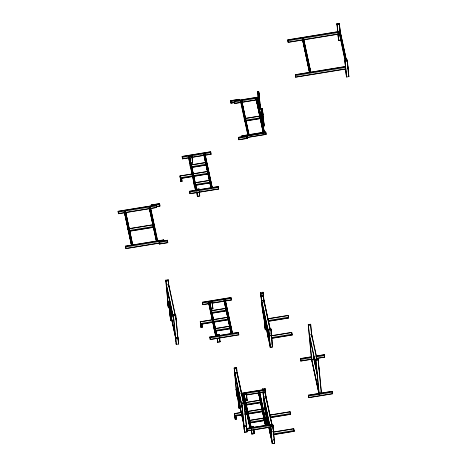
<?xml version="1.0" encoding="UTF-8"?>
<svg xmlns="http://www.w3.org/2000/svg" width="467" height="467" viewBox="0 0 467 467"><rect width="100%" height="100%" fill="white"/><g stroke="black" fill="none" stroke-linecap="round" stroke-linejoin="round"><path stroke-width="0.7" d="M337.752 32.334L336.935 23.735L339.316 23.35L340.443 33.77M337.804 31.797L337.022 23.782L339.252 23.42L339.421 24.196L337.192 24.564L337.869 31.727M339.509 24.243L337.127 24.628L336.935 23.735M339.783 33.817L288.186 42.223L288.046 40.746L340.373 32.229L340.519 33.805L288.203 42.328L288.011 41.435L287.859 39.858L340.18 31.336L346.456 60.512M287.876 39.964L340.192 31.441M340.91 39.964L338.68 40.325L338.073 33.875M337.886 33.77L338.622 40.395L340.998 40.01M344.815 60.354L347.197 59.963L347.39 60.856L348.878 76.623L346.496 77.008L344.815 60.354L345.008 61.247L347.39 60.856M346.496 77.008L345.072 61.177L347.302 60.815L347.133 60.033L347.541 64.335M345.866 68.988L295.693 77.16L295.506 76.267L295.354 74.691L345.522 66.518M295.372 74.796L345.539 66.623M345.714 67.411L295.541 75.578L295.681 77.055L345.849 68.882M258.992 106.71L257.486 91.614L258.677 91.421L260.551 108.974L259.36 109.167M257.574 91.66L258.613 91.491L258.975 93.166L260.463 108.928L259.424 109.097M259.057 93.207L257.872 93.4L257.486 91.614M234.44 102.489L230.972 103.055L230.651 100.691L238.976 99.331L239.168 100.224M230.669 100.796L238.987 99.436M258.204 97.229L234.428 101.105L234.749 103.47L258.531 99.594M235.152 102.477L230.99 103.16L230.832 101.573L258.193 97.124L258.385 98.017L234.592 101.888L234.411 101L234.749 103.47M234.732 103.365L258.514 99.489M262.559 123.632L261.135 108.583L262.326 108.391L264.199 125.938L263.014 126.137L261.584 110.3M262.711 110.177L261.52 110.37L261.135 108.583M245.543 118.349L260.107 115.979M245.56 118.455L260.125 116.085M260.493 117.766L244.533 120.358L244.615 121.151L244.153 118.577M245.986 120.819L260.551 118.449M245.998 120.924L260.568 118.554M263.073 126.067L264.112 125.897L262.261 108.461L262.466 110.609M242.011 136.919L241.906 135.827L265.688 131.957L266.027 134.426L247.142 137.502M265.7 132.062L241.924 135.932L242.087 136.714L265.869 132.844L266.009 134.321L247.125 137.397M247.195 138.419L246.85 135.95L247.195 138.419L238.87 139.773L238.526 137.304L265.875 132.85M238.544 137.409L246.868 136.055M247.043 136.843L238.713 138.191L238.87 139.773M247.177 138.314L238.853 139.668L238.684 138.886M182.317 157.998L182.165 156.416L210.699 151.763L211.043 154.233L191.779 157.373M182.177 156.521L210.716 151.868M188.925 157.84L182.504 158.885L182.346 157.303L210.891 152.656M190.011 159.772L189.742 156.97L191.972 156.608L191.803 155.826L192.001 157.928M190.898 163.187L192.567 162.913L191.867 155.756L192.06 156.649L189.684 157.04L189.946 159.842M182.486 158.78L188.907 157.735M191.762 157.268L211.026 154.128M190.875 163.246L192.655 162.96L192.06 156.649M191.377 164.833L205.941 162.463M191.388 164.939L205.959 162.569M206.326 164.25L190.361 166.842L190.448 167.635L189.987 165.061M191.814 167.303L206.385 164.933M191.832 167.408L206.396 165.038M181.663 178.306L181.967 181.465L180.776 181.657L180.017 175.931L207.844 171.395M180.034 176.036L207.856 171.5M208.224 173.181L180.396 177.705L180.776 181.657M180.46 178.4L208.282 173.864M180.84 181.587L180.536 178.435L181.581 178.266L181.879 181.418L180.84 181.587L180.18 176.76M208.3 173.969L180.478 178.505L180.093 176.719M195.218 182.696L209.782 180.32M195.235 182.801L209.105 180.542M195.597 184.477L210.168 182.107M195.661 185.165L210.226 182.79M195.679 185.271L210.243 182.895M189.66 191.242L218.194 186.596L218.387 187.489L218.538 189.065L189.999 193.712L189.66 191.242L189.999 193.712M189.672 191.347L218.212 186.701M189.841 192.13L218.387 187.489M189.981 193.607L218.521 188.96M197.284 195.539L197.448 196.321L199.678 195.959L199.246 191.604M196.864 191.99L197.389 196.385L199.765 196L199.368 191.797M151.337 206.046L151.226 204.96L159.551 203.6L159.743 204.493L118.122 211.277L118.279 212.859L118.466 213.746L149.335 208.714L149.23 207.132L156.533 241.065M151.244 205.066L159.562 203.705M118.139 211.382L156.188 205.182M118.466 213.746L118.309 212.164L156.363 205.97L156.171 205.077L156.515 207.546L150.771 208.48M132.681 245.006L125.378 211.066L124.339 211.236L131.641 245.175M156.451 241.17L149.452 208.65L149.312 207.167L150.351 206.998M156.404 206.531L159.872 205.965M156.422 206.636L159.889 206.07L159.732 204.488M118.449 213.641L124.193 212.707M125.629 212.473L149.317 208.609M150.753 208.375L156.498 207.441M129.283 228.62L152.616 224.82M129.301 228.725L153.339 224.808M153.707 226.489L128.244 230.634L128.326 231.428M129.727 231.089L153.766 227.172M129.744 231.194L153.777 227.277M159.702 243.079L125.962 248.572L125.769 247.679L125.617 246.103L163.666 239.904L163.859 240.797M125.635 246.208L163.683 240.009M125.962 248.572L125.804 246.99L167.425 240.219L167.77 242.688L159.445 244.043L159.253 243.149M159.119 241.678L167.443 240.324M159.445 244.043L159.288 242.461L167.618 241.112M125.944 248.467L159.685 242.974M159.428 243.937L167.752 242.583M169.556 307.572L168.365 307.765L165.756 280.177L168.138 279.791L168.943 287.17M169.521 306.101L168.336 306.294L166.013 281.006L168.243 280.638L168.073 279.856M168.324 280.685L165.948 281.07L165.756 280.177M170.613 320.409L168.978 303.065L170.163 302.873L171.803 320.216L170.613 320.409L168.593 301.279L169.778 301.087L169.994 304.046M170.081 302.832L171.716 320.169L170.677 320.339L168.68 301.326L169.719 301.157M169.667 301.273L167.887 301.565L169.702 310.07M169.638 301.332L167.962 301.6L169.79 310.088M168.429 307.695L169.544 307.514M261.333 299.02L260.621 292.611L263.003 292.225L263.96 301.215M202.742 304.688L202.404 302.219L230.937 297.572L231.13 298.466L202.585 303.106L202.742 304.688L209.163 303.643M202.415 302.324L230.955 297.677M263.108 293.072L260.878 293.434L262.723 312.528L260.709 292.657M263.195 293.118L260.814 293.504L260.621 292.611M209.981 302.774L212.211 302.412L212.041 301.629L209.817 301.997L210.121 304.945M232.42 333.432L225.117 299.493L224.078 299.662L231.381 333.601M209.922 302.844L212.298 302.458L212.106 301.565L212.806 308.716L210.576 309.084M202.725 304.583L209.146 303.538M212 303.071L224.131 301.098M225.555 300.865L231.264 299.937M212.018 303.176L224.148 301.203L223.997 299.627L231.299 333.561M225.573 300.97L231.282 300.042L231.124 298.46M261.123 295.915L263.353 295.547M263.522 296.329L261.292 296.691L262.781 312.458M263.61 296.376L261.228 296.761L261.035 295.868L263.417 295.483L264.287 303.538M175.72 340.274L173.251 315.009L175.627 314.618L178.534 343.951M211.113 309.055L212.894 308.763L212.298 302.458M173.508 315.832L175.738 315.47L175.569 314.688L173.339 315.05L176.304 344.313M175.82 315.511L173.444 315.902L173.251 315.009M211.615 310.637L225.485 308.378M211.627 310.742L225.503 308.483M211.989 312.417L226.565 310.053M212.053 313.106L226.623 310.736M212.071 313.211L226.635 310.841M264.357 310.66L262.571 310.952L264.258 318.757L265.303 329.79L266.488 329.597L265.361 318.517L264.322 318.687L265.361 329.725L266.4 329.556M201.902 324.116L202.205 327.268L201.014 327.46L200.255 321.734L227.365 317.315M200.273 321.839L228.094 317.303M228.521 319.667L200.699 324.203L200.635 323.514L228.462 318.984M228.538 319.772L200.717 324.308L200.331 322.522M264.999 316.848L263.96 317.017L265.361 329.725M264.258 318.757L265.449 318.564M267.778 318.757L288.063 315.453L288.443 317.239L288.518 318.027L268.233 321.331M267.795 318.862L288.075 315.558M229.326 326.24L214.067 328.727L214.528 331.301L230.482 328.704M214.084 328.832L230.038 326.235M268.151 320.537L288.443 317.239M268.221 321.226L288.501 317.922M215.836 330.28L229.711 328.027M214.511 331.196L230.465 328.599M175.785 338.797L178.015 338.429L177.845 337.653L175.615 338.015L176.246 344.383L178.622 343.992L178.015 338.429M216.84 334.997L219.216 334.606L219.408 335.499M219.157 334.676L216.927 335.037L217.091 335.82L219.321 335.458L219.157 334.676L219.286 336.077M209.899 337.051L238.433 332.399L238.625 333.292L238.777 334.868L210.238 339.521L209.899 337.051L210.238 339.521M209.911 337.156L238.45 332.504M210.08 337.933L238.625 333.292M270.878 328.838L272.594 346.969L270.218 347.355L268.502 329.223L270.878 328.838L271.07 329.731L271.596 335.248L269.214 335.639L261.683 300.742L263.913 300.374L270.148 329.363M210.22 339.416L238.76 334.763M271.07 329.731L268.694 330.116L268.502 329.223M308.255 324.623L310.637 324.238L310.829 325.131L308.448 325.517L308.255 324.623L311.536 359.304L319.031 394.136L315.75 359.456L318.126 359.065L318.319 359.958L315.943 360.349L315.75 359.456M311.728 360.197L308.343 324.67L310.573 324.302L311.921 336.689M217.523 341.342L217.686 342.124L219.916 341.762L219.519 337.559M217.173 338.499L217.628 342.194L220.004 341.803L219.607 337.6M271.426 335.726L291.712 332.422L292.097 334.209L292.173 334.997L271.887 338.301M270.743 335.948L291.729 332.527M271.806 337.507L292.097 334.209M271.87 338.196L292.155 334.892M234.171 368.037L236.553 367.652L236.746 368.545L234.364 368.93L234.171 368.037L236.804 395.637M234.259 368.084L236.489 367.716M312.026 359.228L300.836 361.049L300.643 360.156L300.491 358.58L311.682 356.759M315.879 356.07L324.273 354.704L324.466 355.597L324.612 357.173L316.223 358.539M300.509 358.685L311.699 356.864M315.896 356.175L324.291 354.809L324.612 357.173M300.836 361.049L300.678 359.467L311.874 357.652M313.269 357.413L314.67 357.191M316.066 356.957L324.466 355.597M300.818 360.944L312.009 359.123M313.404 358.895L314.805 358.668M316.206 358.434L324.6 357.068M313.421 359L314.822 358.773M311.652 359.409L314.028 359.024L317.379 374.575M239.034 408.269L237.394 390.926L238.584 390.733L240.219 408.076L239.034 408.269L237.008 389.139L238.199 388.947L238.678 394.002M238.684 389.034L236.302 389.425L237.972 397.219M262.845 390.33L262.623 388.906L265.005 388.521L265.525 391.877L246.261 395.012M240.925 393.36L265.198 389.414M240.943 393.465L265.198 389.513M241.824 394.13L265.373 390.301M244.06 393.827L246.29 393.465L246.453 394.247L244.229 394.609L244.358 396.01M265.46 425.495L258.321 391.498L259.36 391.328L266.663 425.262M244.825 400.914L247.055 400.552L246.348 393.401L246.541 394.294L244.165 394.679L244.299 396.08M241.964 395.607L243.389 395.374M246.243 394.907L265.507 391.772M241.982 395.712L243.406 395.479M263.295 392.986L265.525 392.624L266.219 399.116M245.356 400.89L247.136 400.598L246.541 394.294M241.667 402.869L244.048 402.478L244.241 403.371L241.859 403.762L241.667 402.869L244.305 428.916M260.423 400.102L244.469 402.7L244.545 403.488L244.93 405.274L260.884 402.677M260.44 400.207L244.486 402.805L244.55 403.494M245.543 404.369L260.808 401.889M244.912 405.169L260.866 402.572M308.372 395.193L332.154 391.323L332.346 392.216L332.492 393.792L308.71 397.662L308.372 395.193L308.71 397.662M308.389 395.298L332.171 391.428M308.559 396.08L332.346 392.216M308.693 397.557L332.475 393.687M265.764 407.049L264.573 407.247L266.394 415.747M264.719 407.971L264.655 407.282L265.77 407.101M236.063 415.904L236.448 419.103L235.257 419.296L234.498 413.569L240.919 412.524M245.204 411.824L262.326 409.034M240.937 412.63L234.516 413.674L234.959 416.144L242.093 414.982M245.216 411.929L262.343 409.139M235.257 419.296L234.878 415.35L242.017 414.194M244.866 413.721L262.711 410.82M234.942 416.039L242.075 414.877M244.93 414.41L247.072 414.06M248.497 413.826L262.769 411.503M244.947 414.515L247.09 414.165M248.514 413.931L262.781 411.608M234.662 414.398L235.321 419.226L236.36 419.057L236.121 417.942M269.78 415.052L290.065 411.748L290.451 413.534L290.521 414.322L270.241 417.626M269.798 415.157L290.083 411.853M270.159 416.833L290.451 413.534M264.264 417.959L248.316 420.563L248.386 421.351L248.771 423.137L264.725 420.534M264.281 418.064L248.327 420.668L248.397 421.357M270.224 417.521L290.503 414.217M264.649 419.745L248.689 422.343L248.771 423.137M248.753 423.032L264.707 420.428M246.43 426.289L246.955 431.812L244.726 432.173L244.2 426.657L246.43 426.289L246.261 425.513M246.518 426.336L244.142 426.721L243.949 425.828L246.325 425.443L247.037 431.852L244.661 432.238L244.142 428.881L244.334 429.774M253.651 427.334L253.458 426.441L251.083 426.826L251.217 428.227M251.339 427.655L253.569 427.293L253.4 426.511L251.17 426.873L251.299 428.274M246.278 428.537L272.675 424.234L273.598 431.543L271.216 431.934L270.072 426.727M246.296 428.642L272.693 424.34M246.465 429.424L272.886 425.133M271.216 431.934L270.591 425.565L272.821 425.203L273.51 431.502M271.111 431.082L271.28 431.864L270.761 426.348L272.991 425.986M273.072 426.027L270.697 426.412L270.504 425.519L272.22 443.65L274.596 443.265L273.358 431.035M246.605 430.901L270.86 426.949M246.623 431.006L270.878 427.054M251.766 433.178L251.935 433.96L254.165 433.598L253.768 429.395M251.345 429.628L251.871 434.03L254.246 433.639L253.85 429.436M273.428 432.022L293.714 428.718L294.175 431.292L273.189 434.713M273.446 432.127L293.731 428.823M273.107 433.913L294.099 430.504M273.172 434.608L294.157 431.187M272.279 443.58L274.508 443.218L274.339 442.436M347.676 66.168L347.862 67.061M340.303 32.293L346.386 60.57M340.326 32.912L340.519 33.805M340.671 34.511L346.146 59.963M347.822 67.744L348.014 68.637M342.113 41.545L342.72 44.377M343.029 45.789L346.07 59.928M348.686 75.73L348.878 76.623M345.417 61.41L339.182 32.421L339.328 33.998M345.417 62.28L339.258 32.462M337.022 23.782L337.192 24.564M345.072 61.177L344.903 60.395L346.391 76.162M310.812 72.169L303.509 38.236L303.661 39.812M310.742 72.233L303.439 38.294L303.579 39.777M303.813 40.518L309.136 65.263M309.44 66.676L310.654 72.332M303.731 40.483L304.951 46.14M307.076 56.034L307.689 58.865M307.992 60.278L310.578 72.297M309.703 72.403L302.4 38.469L309.539 72.467M309.621 72.367L302.318 38.428L309.469 72.525M287.859 39.858L288.203 42.328M295.354 74.691L295.693 77.16M332.3 392.899L332.492 393.792M318.068 359.135L321.465 393.196M317.046 359.333L311.722 334.588L309.341 334.973L316.725 368.948M318.722 367.109L319.025 368.527M311.652 334.652L316.97 359.415M318.716 367.862L319.095 369.315M308.343 324.67L308.512 325.446M316.007 360.279L315.838 359.497L319.218 394.236M316.719 369.701L309.423 335.014M260.294 107.784L260.551 108.974M264.199 125.938L263.616 122.004M266.027 134.426L265.688 131.957M321.027 391.544L321.331 392.957M313.958 359.082L317.309 374.639M321.103 392.333L321.407 393.745L318.126 359.065M314.028 359.777L316.766 372.503M321.022 392.298L321.331 393.71M264.427 132.208L257.194 98.21L258.257 104.03M258.56 105.443L258.864 106.861M259.471 109.687L262.518 123.825M262.974 125.95L264.34 132.313M258.782 106.82L257.124 98.274M259.395 109.652L261.526 119.546M262.892 125.909L263.347 128.034M263.651 129.447L264.264 132.272M263.388 132.377L256.085 98.444L263.219 132.441M263.306 132.342L256.004 98.409L263.154 132.505M319.031 393.383L311.728 359.45L311.798 360.139M311.623 359.351L319.101 394.072M300.491 358.58L300.684 359.473M249.039 134.665L241.737 100.732L247.516 128.466M288.518 318.027L288.063 315.453M291.787 333.21L292.173 334.997M248.969 134.73L241.667 100.79L244.241 113.58M247.819 129.879L248.882 134.829M245.916 121.362L246.523 124.187M246.827 125.6L247.434 128.431M247.738 129.844L248.806 134.794M247.93 134.899L240.546 100.925L247.849 134.858M241.906 135.827L242.099 136.72M230.651 100.691L230.844 101.584M238.526 137.304L238.719 138.197M230.797 102.267L230.99 103.16M290.264 413.102L290.521 414.322M294.175 431.292L293.714 428.718M271.403 334.354L271.596 335.248M270.218 329.299L263.983 300.316L261.602 300.701L269.05 335.364M271.339 334.425L271.508 335.207M271.053 333.625L271.356 335.037M264.129 301.775L270.06 329.346M272.022 343.87L272.325 345.288M268.723 331.593L268.531 330.7L270.218 347.355M261.228 298.174L261.397 298.956M261.678 301.489L268.98 335.429M265.916 326.503L269.955 344.92M262.717 311.676L264.013 318.103M264.281 319.329L264.626 320.928M266.517 329.352L269.949 345.673M264.299 319.434L264.608 321.308M267.947 336.403L268.391 338.873L268.309 338.079M265.303 329.79L263.873 316.97L265.063 316.778L265.198 318.914M264.941 388.585L266.097 398.941M265.332 390.984L265.525 391.877M265.419 391.778L265.612 392.671L263.236 393.056L263.044 392.163M272.915 426.604L273.107 427.498M265.717 394.93L265.005 388.521M273.405 430.65L273.598 431.543M265.46 394.101L265.63 394.884M272.068 424.888L265.986 396.611L263.604 396.997L269.681 425.297M265.916 396.67L271.992 424.97M265.98 397.359L270.393 417.866M270.697 419.278L271.911 424.935M273.954 439.377L274.257 440.795M273.884 439.441L274.176 440.877M274.596 443.265L273.458 432.337M262.711 388.947L262.88 389.729M270.591 425.565L270.761 426.348M262.623 388.906L262.816 389.799M270.726 427.883L270.533 426.99L272.22 443.65M263.4 395.251L262.974 391.708M263.149 394.422L263.341 395.316M269.617 424.608L263.686 397.038L263.75 397.726M270.148 427.398L271.053 431.66M263.68 397.785L269.617 425.361M269.92 426.774L270.983 431.724M210.85 153.339L211.043 154.233M218.538 189.065L218.194 186.596M264.655 407.282L266.482 415.764M268.455 424.958L267.848 422.127L267.982 423.487M268.916 427.077L271.957 441.216M267.772 422.092L268.379 424.917M268.834 427.042L272.022 441.905M266.476 416.517L264.532 407.93L263.073 391.801M268.758 427.124L271.952 441.969M266.733 425.203L259.43 391.264L266.575 425.367M261.316 401.34L261.573 402.56M263.114 409.705L263.481 411.386L263.417 410.697M265.034 418.636L265.291 419.827M258.321 391.498L265.624 425.431M265.542 425.396L258.239 391.463L265.39 425.56M212.252 187.565L204.949 153.625L205.095 155.202M212.181 187.623L204.879 153.69L205.019 155.167M205.246 155.914L209.66 176.415M209.963 177.828L212.094 187.728M206.688 162.942L207.301 165.773M207.605 167.186L208.212 170.011M208.516 171.43L212.018 187.687M203.84 153.859L211.142 187.792M211.061 187.757L203.758 153.824L210.903 187.921M203.974 155.336L210.973 187.857M231.282 300.042L230.937 297.572M238.777 334.868L238.433 332.399M246.944 399.705L247.136 400.598M254.054 432.746L254.246 433.639M246.885 399.77L247.055 400.552M254.165 433.598L253.791 429.944M232.49 333.368L225.187 299.435L225.287 300.485M225.333 301.011L229.291 319.393M229.595 320.806L232.181 332.825M225.257 300.97L225.561 302.388M226.32 305.92L226.927 308.751M227.236 310.164L227.843 312.989M228.602 316.527L229.209 319.352M229.513 320.765L232.105 332.784M224.218 301.139L231.212 333.666M224.148 301.203L231.142 333.724M243.972 393.786L251.275 427.719M251.205 427.784L243.902 393.844L242.863 394.014L250.166 427.953M244.428 396.775L246.553 406.675M246.862 408.088L250.814 426.47M244.498 397.446L248.911 417.947M250.125 423.604L250.738 426.435M199.17 189.695L198.977 188.802L196.601 189.188L196.73 190.589M198.913 188.866L199.082 189.649L196.852 190.016L196.689 189.234L196.817 190.635M250.084 427.918L242.782 393.979L249.933 428.076M243.003 395.496L250.003 428.017M192.462 162.067L192.655 162.96M192.567 162.913L192.2 160.029M244.27 405.712L237.119 372.485L234.738 372.87L242.186 407.533M243.581 402.968L237.049 372.543L234.819 372.911L242.122 406.845M237.113 373.238L243.5 402.928M189.573 156.188L189.742 156.97M196.794 190.081L189.491 156.147L189.59 157.198M189.421 156.206L196.724 190.145M189.789 158.43L191.464 166.205M191.768 167.618L196.484 189.538M190.32 161.22L191.382 166.17M191.692 167.583L194.278 179.602M195.037 183.14L195.644 185.965M195.685 190.314L188.3 156.34L188.452 157.916M195.445 190.437L188.382 156.375M234.813 373.658L242.116 407.598M246.623 428.595L244.048 402.478M246.372 427.772L246.535 428.554M247.037 431.852L244.153 403.33M246.786 431.029L246.955 431.812M237.008 389.139L237.394 390.926M236.384 389.46L237.901 396.53M239.729 405.017L243.686 423.4M239.804 405.683L243.751 424.089M236.156 389.256L236.325 390.038M236.378 390.214L237.901 397.283M240.026 407.183L243.681 424.147M244.2 426.657L244.031 425.875L244.661 432.238M236.261 390.108L236.068 389.215L236.845 395.555M236.646 393.302L236.81 394.084M236.559 393.261L236.751 394.154L234.428 368.866M244.054 428.087L244.247 428.98M236.646 394.055L236.839 394.948M244.556 431.391L244.726 432.173M236.588 394.732L236.985 396.524L236.833 394.942M182.165 156.416L182.358 157.309M182.311 157.992L182.504 158.885M212.701 307.87L212.894 308.763M219.811 340.91L220.004 341.803M219.753 340.98L219.916 341.762M236.063 417.317L236.448 419.103M234.498 413.569L234.883 415.356M217.032 335.884L209.73 301.951L209.829 303.001M216.962 335.948L209.66 302.015L208.621 302.184L215.754 336.182M210.027 304.233L216.723 335.341M210.407 306.317L211.014 309.148M211.317 310.561L214.82 326.818M216.034 332.475L216.647 335.306M215.923 336.117L208.539 302.143L215.684 336.246M181.967 181.465L181.459 178.417M181.517 179.742L181.756 180.857M180.017 175.931L180.536 178.435M202.404 302.219L202.596 303.112M201.948 326.077L202.205 327.268M200.255 321.734L200.775 324.238M159.889 206.07L159.551 203.6M167.77 242.688L167.425 240.219M175.242 315.027L168.698 284.625L166.322 285.01L173.771 319.673M168.628 284.683L175.166 315.108M175.773 317.934L176.077 319.346M151.226 204.96L151.419 205.854M159.294 242.466L159.101 241.573L159.259 243.155M157.653 240.937L150.421 206.939L150.52 207.99M150.567 208.516L157.566 241.036M150.643 209.187L151.25 212.012M151.553 213.425L155.511 231.807M157.186 239.583L157.49 241.001M165.843 280.223L166.013 281.006M177.262 333.701L177.565 335.866L177.256 334.448M177.191 333.759L177.489 335.195M166.398 285.051L173.701 318.984M166.398 285.798L173.701 319.737M149.312 207.167L156.614 241.106M178.429 343.099L178.622 343.992M149.382 208.708L156.381 241.229M168.68 301.326L170.677 320.339M168.593 301.279L168.978 303.065M171.161 316.451L175.265 335.539M171.08 316.41L175.335 336.228M167.904 302.178L167.735 301.396L168.26 306.918M167.962 302.353L169.784 310.835M171.763 320.029L175.265 336.287M167.846 302.248L167.653 301.355L168.365 307.765M168.143 305.4L168.336 306.294M175.639 340.227L175.825 341.12M176.053 343.49L176.246 344.383M132.751 244.942L125.448 211.008L131.682 240.861M131.986 242.28L132.599 245.105M127.952 223.856L125.378 211.066M129.628 231.632L130.235 234.463M130.538 235.876L132.517 245.07M131.566 245.134L124.263 211.201L131.408 245.298M124.479 212.713L131.478 245.239M118.122 211.277L118.314 212.17M125.617 246.103L125.81 246.996M347.197 59.963L348.791 76.576M347.676 65.765L348.014 69.349M348.148 70.78L348.487 74.364M339.316 23.35L340.099 31.365M340.198 32.667L340.332 34.097M339.252 23.42L339.591 26.998M339.725 28.434L339.999 31.301M337.974 33.811L338.622 40.395M332.154 391.323L332.311 392.905M324.273 354.704L324.425 356.28M313.334 352.544L314.104 359.812M310.637 324.238L311.53 334.419M311.728 335.796L311.863 337.244M313.707 356.753L313.853 358.989M291.712 332.422L291.793 333.216M262.326 108.391L262.53 110.539M262.664 111.975L262.939 114.841M263.137 116.989L263.476 120.574M262.67 112.757L262.874 114.905M263.143 117.772L263.347 119.926M263.622 122.792L263.756 124.222M290.065 411.748L290.147 412.542M261.222 108.63L262.647 123.673M258.677 91.421L259.214 97.154M259.418 99.302L259.693 102.168M259.891 104.322L260.166 107.188M258.613 91.491L258.817 93.639M258.952 95.075L259.156 97.224M259.424 100.09L259.629 102.238M259.897 105.104L260.101 107.252M260.802 115.863L260.884 116.657M258.385 98.017L258.485 99.068M257.93 93.336L259.29 108.449M270.948 330.286L270.819 328.908L268.589 329.27L270.276 347.285L272.506 346.923L271.076 331.663M271.117 333.245L271.455 336.83M271.596 338.26L271.864 341.126M271.998 342.562L272.337 346.14M268.758 330.052L269.214 335.639M267.93 336.298L268.011 337.092M264.065 302.061L264.199 303.497M263.003 292.225L263.458 297.053M263.627 298.413L263.896 301.279M262.939 292.289L263.394 297.117M265.519 321.605L265.717 324.431M272.862 425.122L273.277 430.031M272.675 424.234L272.833 425.816M272.979 427.323L273.253 430.189M238.976 99.331L239.081 100.423M270.311 434.368L270.393 435.168M269.932 432.594L270.014 433.388M268.426 425.203L267.451 414.859L266.26 415.052L267.241 425.396M268.338 425.163L267.363 414.813L266.324 414.982L267.299 425.332M267.258 415.14L267.066 413.073L265.875 413.266L267.177 425.49L265.962 413.313L267.001 413.143L267.2 415.21M267.393 416.523L267.649 419.278M267.848 421.351L268.04 423.417M267.328 416.587L267.591 419.348M263.125 392.21L264.725 408.823M261.491 401.766L261.561 402.455M259.407 391.819L259.5 392.805M253.458 426.441L253.593 427.842M251.538 429.757L251.935 433.96M251.433 429.675L251.871 434.03M246.29 393.465L246.617 396.968M244.492 397.411L244.626 398.812M244.848 404.48L244.93 405.274M241.924 403.692L244.48 431.356M236.658 368.498L237.289 374.306M236.553 367.652L236.833 371.323M237.032 372.695L237.166 374.137M240.137 408.03L238.497 390.686L237.458 390.861L239.092 408.199M238.882 396.174L239.157 399.063M239.361 401.229L239.565 403.395M238.135 389.017L238.614 394.072M238.888 396.962L239.092 399.127M239.367 402.023L239.501 403.465M237.096 389.186L238.736 406.523M231.095 327.793L231.177 328.587M229.169 318.862L229.25 319.656M228.795 317.081L228.877 317.881M227.248 309.93L227.33 310.73M226.874 308.156L226.956 308.95M225.117 299.493L225.211 300.479M235.024 416.074L235.321 419.226M210.856 181.99L210.938 182.784M210.477 180.209L210.559 181.003M208.556 171.278L208.638 172.072M206.636 162.347L206.718 163.141M219.484 338.178L219.618 339.579M217.359 338.622L217.686 342.124M217.254 338.54L217.628 342.194M212.041 301.629L212.573 307.233M214.446 330.508L214.528 331.301M199.181 191.674L199.514 195.177M210.605 312.645L210.687 313.439L210.226 310.864M197.051 192.118L197.448 196.321M196.951 192.036L197.389 196.385M194.208 184.698L194.29 185.498L193.828 182.924M201.82 324.069L202.118 327.221L201.079 327.39L200.419 322.563M201.639 323.59L201.82 325.481M201.575 323.654L201.756 325.546M200.641 323.52L201.014 327.46M175.627 314.618L177.985 339.252M175.931 318.622L176.001 319.311M168.138 279.791L168.715 285.687M170.192 305.424L170.402 308.378M170.671 310.479L170.881 313.439M171.144 315.54L171.29 317.776M163.666 239.904L163.777 240.995M156.357 205.965L156.515 207.546M154.408 226.367L154.489 227.166M154.028 224.592L154.11 225.386M127.888 228.958L127.952 229.647L127.87 228.853M177.909 337.583L175.528 337.968L175.72 338.861L178.102 338.476L177.909 337.583"/></g></svg>
